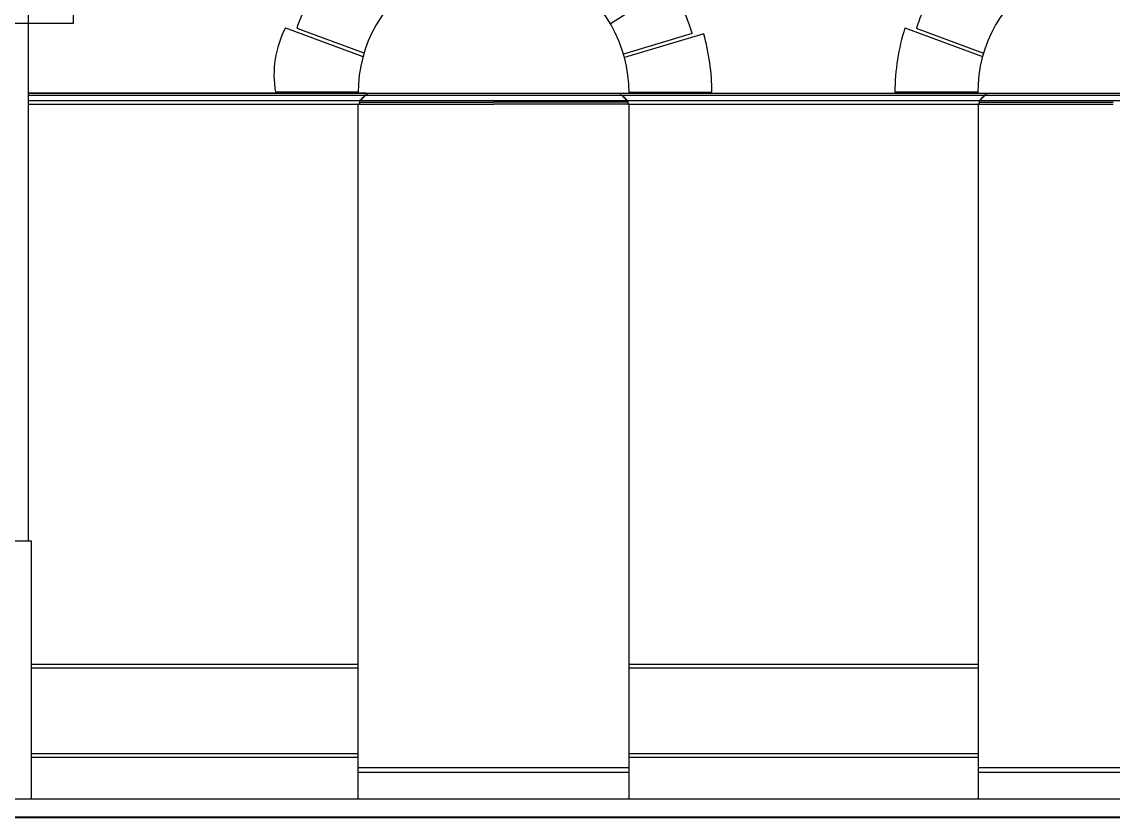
# Model space of a CAD drawing. Extents: x -43 to 90, y 6 to 81.
# Drawn here: x 32.87 to 38.8, y 15.21 to 19.53 of the extents above; entities that cross this region are included whole.
import ezdxf

# ---------------------------------------------------------------- set-up
doc = ezdxf.new("R2010")
doc.units = 0
doc.header["$LTSCALE"] = 0.1
doc.header["$MEASUREMENT"] = 0
doc.layers.add('cobertura nova', color=4, linetype='CONTINUOUS')
doc.layers.add('visto', color=9, linetype='CONTINUOUS')
doc.layers.add('cortado', color=7, linetype='CONTINUOUS', lineweight=40)

msp = doc.modelspace()

# ---------------------------------------------------------------- linework, layer by layer
at = {"layer": 'cobertura nova'}
for p, q in [((33.1516, 19.5216), (33.1516, 19.7105)), ((31.8193, 19.5216), (33.1516, 19.5216))]:
    msp.add_line(p, q, dxfattribs=at)
at = {"layer": 'cortado'}
msp.add_line((-42.8303, 15.2118), (49.0046, 15.2118), dxfattribs=at)
at = {"layer": 'visto'}
for p, q in [((32.9059, 21.0868), (32.9059, 16.7118)), ((36.3947, 19.7247), (36.0667, 19.518)), ((34.3016, 19.4956), (34.723, 19.3399)), ((34.3634, 19.4941), (34.7285, 19.3592)), ((37.6649, 19.4956), (38.0866, 19.3398)), ((37.7266, 19.4941), (38.0921, 19.3591)), ((36.5098, 19.4655), (36.1376, 19.3537)), ((36.5728, 19.4636), (36.143, 19.3344)), ((32.9059, 19.1419), (34.744, 19.1419)), ((34.7377, 19.1419), (32.9059, 19.1419)), ((34.6971, 19.1467), (34.2476, 19.1467)), ((34.6984, 19.1418), (36.1673, 19.1419)), ((36.1205, 19.1419), (38.1077, 19.1419)), ((36.1673, 19.1467), (36.6173, 19.1467)), ((38.0608, 19.1467), (37.6108, 19.1467)), ((38.0616, 19.1418), (39.5305, 19.1419)), ((32.9059, 19.1298), (34.744, 19.1298)), ((32.9059, 19.1018), (34.704, 19.1018)), ((32.9059, 19.0818), (34.704, 19.0818)), ((34.6975, 15.3118), (34.6975, 19.0818)), ((34.6975, 19.0818), (35.4325, 19.0818)), ((34.704, 19.0918), (35.4325, 19.0918)), ((34.711, 19.1018), (36.1675, 19.1018)), ((34.744, 19.1299), (36.1205, 19.1298)), ((36.1605, 19.0918), (35.4325, 19.0918)), ((36.1675, 19.0818), (35.4325, 19.0818)), ((36.1205, 19.1298), (38.1077, 19.1298)), ((36.1535, 19.1018), (38.0747, 19.1018)), ((36.1605, 19.0818), (38.0677, 19.0818)), ((36.1675, 15.3118), (36.1675, 19.0818)), ((36.1675, 15.3118), (36.1675, 19.0818)), ((38.0607, 19.0818), (38.0607, 19.0818)), ((38.0607, 19.0818), (38.0607, 19.0818)), ((38.0607, 19.0818), (38.7957, 19.0818)), ((38.0624, 19.0818), (38.0624, 15.3118)), ((38.0677, 19.0918), (38.7957, 19.0918)), ((38.0747, 19.1018), (39.5167, 19.1018)), ((38.1077, 19.1298), (39.4837, 19.1298)), ((32.8209, 16.7118), (32.9209, 16.7118)), ((32.9209, 16.7118), (32.9209, 15.3118)), ((32.9209, 16.0418), (34.6975, 16.0418)), ((32.9209, 16.0418), (34.6975, 16.0418)), ((32.9209, 16.0418), (34.6975, 16.0418)), ((32.9209, 16.0218), (34.6975, 16.0218)), ((32.9209, 16.0218), (34.6975, 16.0218)), ((32.9209, 16.0218), (34.6975, 16.0218)), ((33.5018, 16.0418), (34.6975, 16.0418)), ((33.5018, 16.0218), (34.6975, 16.0218)), ((36.1675, 16.0418), (37.705, 16.0418)), ((36.1675, 16.0418), (38.0607, 16.0418)), ((36.1675, 16.0218), (37.705, 16.0218)), ((36.1675, 16.0218), (38.0607, 16.0218)), ((32.9209, 15.5568), (34.6975, 15.5568)), ((32.9209, 15.5568), (34.6975, 15.5568)), ((32.9209, 15.5568), (34.6975, 15.5568)), ((32.9209, 15.5368), (34.6975, 15.5368)), ((32.9209, 15.5368), (34.6975, 15.5368)), ((32.9209, 15.5368), (34.6975, 15.5368)), ((33.5018, 15.5568), (34.6975, 15.5568)), ((33.5018, 15.5368), (34.6975, 15.5368)), ((36.1675, 15.5568), (37.705, 15.5568)), ((36.1675, 15.5568), (38.0607, 15.5568)), ((36.1675, 15.5368), (37.705, 15.5368)), ((36.1675, 15.5368), (38.0607, 15.5368)), ((34.6975, 15.4818), (36.1675, 15.4818)), ((38.0624, 15.4818), (39.5307, 15.4818)), ((34.6975, 15.4568), (36.1675, 15.4568)), ((38.0624, 15.4568), (39.5307, 15.4568)), ((-39.7424, 15.3118), (47.2112, 15.3118))]:
    msp.add_line(p, q, dxfattribs=at)
for points in [[(34.744, 19.1419), (34.744, 19.1298), (34.732, 19.1298), (34.732, 19.1228), (34.725, 19.1228), (34.725, 19.1158), (34.718, 19.1158), (34.718, 19.1088), (34.711, 19.1088), (34.711, 19.1018), (34.704, 19.1018), (34.704, 19.0818), (34.6975, 19.0818)], [(36.1205, 19.1419), (36.1205, 19.1298), (36.1325, 19.1298), (36.1325, 19.1228), (36.1395, 19.1228), (36.1395, 19.1158), (36.1465, 19.1158), (36.1465, 19.1088), (36.1535, 19.1088), (36.1535, 19.1018), (36.1605, 19.1018), (36.1605, 19.0818), (36.1675, 19.0818)], [(38.1077, 19.1419), (38.1077, 19.1298), (38.0957, 19.1298), (38.0957, 19.1228), (38.0887, 19.1228), (38.0887, 19.1158), (38.0817, 19.1158), (38.0817, 19.1088), (38.0747, 19.1088), (38.0747, 19.1018), (38.0677, 19.1018), (38.0677, 19.0818), (38.0607, 19.0818)]]:
    msp.add_lwpolyline(points, dxfattribs=at)
for centre, radius, start, end in [((35.4322, 19.1467), 0.7351, 359.62275, 180.37725), ((38.7957, 19.147), 0.7349, 359.60455, 180.39545), ((35.4325, 19.1418), 1.1249, 146.26253, 161.76253), ((38.7957, 19.1418), 1.1249, 146.26253, 161.76253), ((35.4325, 19.1418), 1.1249, 16.7247, 31.20594), ((34.8015, 19.2395), 0.5616, 152.87574, 189.51567), ((38.7957, 19.1418), 1.1849, 162.62729, 179.76411), ((35.4325, 19.1418), 1.1849, 0.23589, 15.75753)]:
    msp.add_arc(centre, radius, start, end, dxfattribs=at)

doc.saveas('drawing.dxf')
